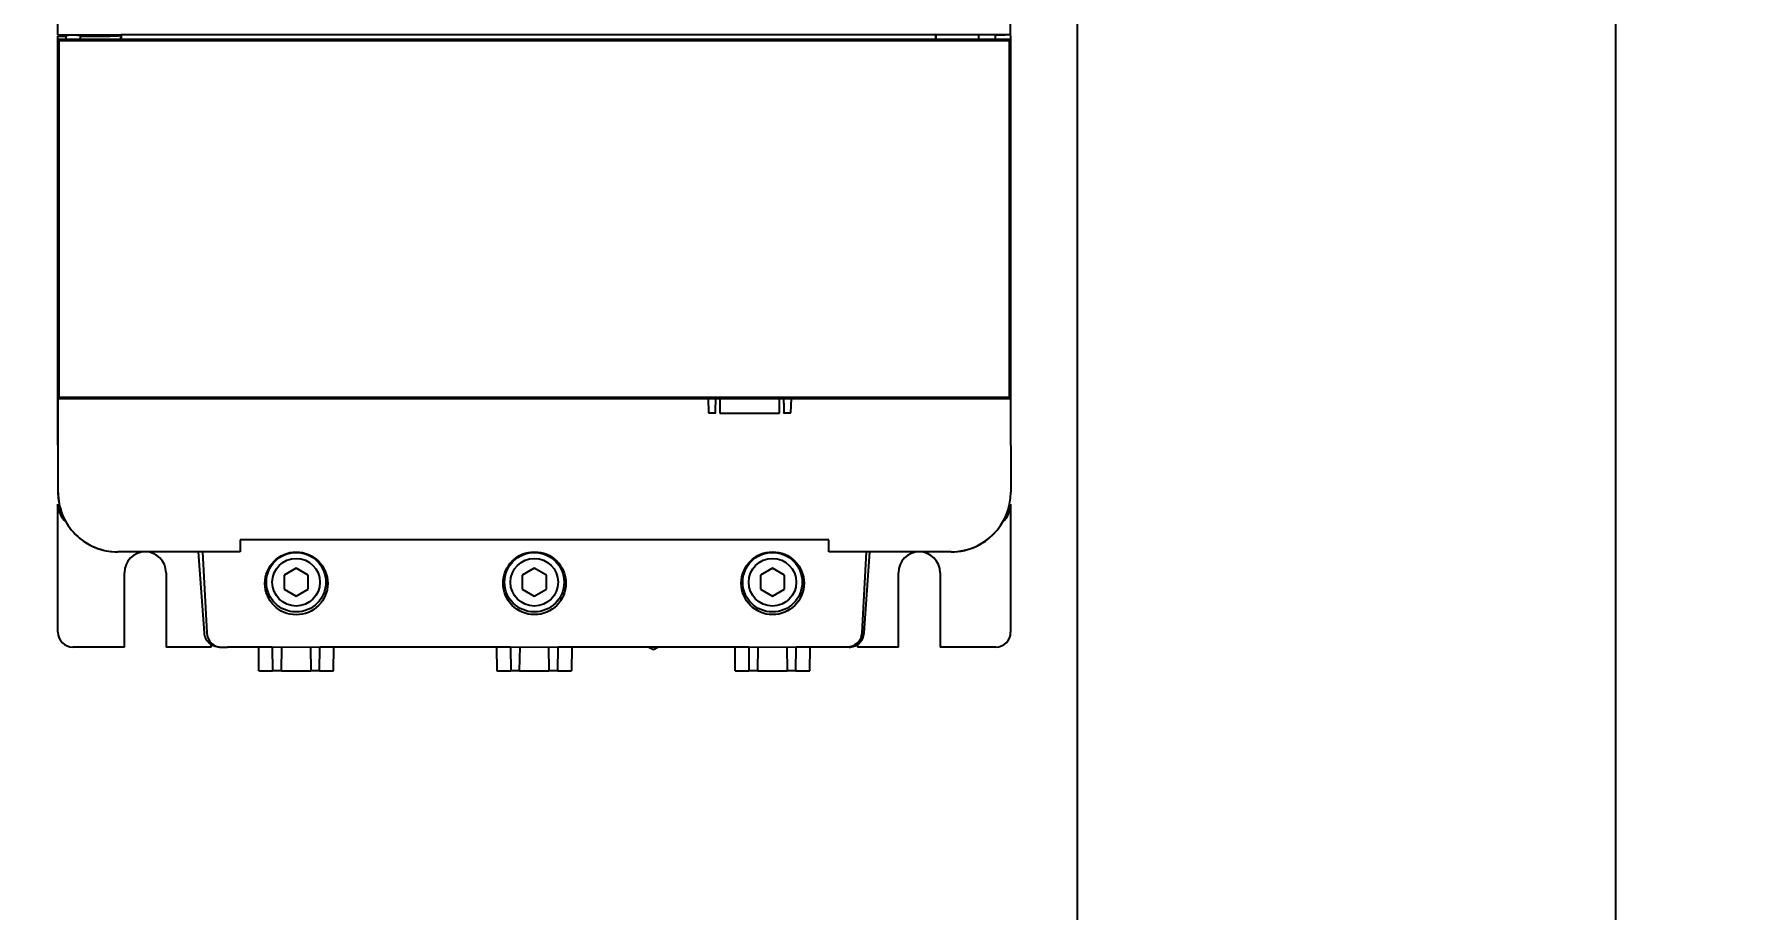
# Model space of a CAD drawing. Header units: inches. Extents: x -1.2 to 16.3, y -13.7 to 34.2.
# Drawn here: x 4.82 to 16.35, y -6.5 to -0.62 of the extents above; entities that cross this region are included whole.
import ezdxf

# ---------------------------------------------------------------- set-up
doc = ezdxf.new("R2010")
doc.units = ezdxf.units.IN
doc.header["$MEASUREMENT"] = 0
doc.layers.add('PSYMS', color=7, linetype='Continuous')
doc.styles.get("Standard").update_dxf_attribs({"font": 'romans.shx'})
doc.dimstyles.get("Standard").update_dxf_attribs({"dimtxt": 0.18, "dimasz": 0.18, "dimexe": 0.18, "dimexo": 0.0625, "dimgap": 0.09, "dimtad": 0, "dimtih": 1, "dimtoh": 1, "dimdec": 4, "dimzin": 0, "dimdsep": 46, "dimtxsty": 'Standard', "dimcen": 0.09, "dimadec": 0, "dimazin": 0, "dimtfac": 1, "dimtdec": 4, "dimtofl": 0, "dimtmove": 0, "dimatfit": 3, "dimfxl": 1, "dimtolj": 1, "dimtzin": 0, "dimarcsym": 0})

# ---------------------------------------------------------------- blocks, each defined once
blk = doc.blocks.new('ATS490D17Y')
at = {"color": 7, "linetype": 'Continuous', "lineweight": 25}
for p, q in [((0.001, 4.274), (0, 9.258)), ((6.401, 4.276), (6.4, 9.259)), ((0.001, 4.274), (6.401, 4.276)), ((0.001, 4.274), (0.001, 4.274)), ((0.001, 4.265), (0.001, 4.265)), ((0.001, 4.242), (0.001, 4.265)), ((0.055, 4.275), (0.055, 4.242)), ((0.155, 4.242), (0.155, 4.27)), ((0.427, 4.274), (0.423, 4.27)), ((0.423, 4.27), (0.423, 4.242)), ((0.488, 4.274), (0.427, 4.274)), ((0.427, 4.274), (0.427, 4.242)), ((5.9, 4.276), (0.488, 4.274)), ((5.901, 4.275), (5.9, 4.276)), ((5.9, 4.244), (5.9, 4.276)), ((6.182, 4.275), (5.901, 4.275)), ((5.901, 4.275), (5.901, 4.244)), ((6.19, 4.275), (6.182, 4.275)), ((6.301, 4.275), (6.19, 4.275)), ((6.19, 4.244), (6.19, 4.275)), ((6.367, 4.275), (6.301, 4.275)), ((6.301, 4.271), (6.301, 4.275)), ((6.301, 4.271), (6.367, 4.275)), ((6.301, 4.244), (6.301, 4.271)), ((6.401, 4.275), (6.367, 4.275)), ((6.401, 4.275), (6.401, 4.276)), ((6.401, 4.27), (6.401, 4.244)), ((6.403, 4.27), (6.403, 1.916)), ((6.401, 4.244), (0.001, 4.242)), ((0.002, 1.828), (0.001, 4.242)), ((0.001, 4.242), (0.01, 4.233)), ((6.392, 4.234), (0.01, 4.233)), ((0.011, 1.837), (0.01, 4.233)), ((6.401, 4.244), (6.392, 4.234)), ((6.392, 4.234), (6.392, 1.838)), ((6.401, 4.244), (6.402, 1.829)), ((0.002, 1.828), (0.011, 1.837)), ((6.402, 1.829), (0.002, 1.828)), ((0.004, 1.2), (0.003, 1.828)), ((0.003, 1.828), (0.003, 1.2)), ((6.392, 1.838), (0.011, 1.837)), ((4.37, 1.831), (4.373, 1.735)), ((4.373, 1.735), (4.423, 1.735)), ((4.45, 1.829), (4.45, 1.732)), ((4.45, 1.732), (4.85, 1.732)), ((4.85, 1.732), (4.85, 1.829)), ((4.876, 1.735), (4.926, 1.735)), ((4.926, 1.735), (4.93, 1.831)), ((6.392, 1.838), (6.402, 1.829)), ((6.403, 1.826), (6.404, 1.201)), ((0.003, 0.26), (0.003, 1.12)), ((6.403, 1.12), (6.403, 0.26)), ((5.182, 0.881), (1.226, 0.88)), ((1.226, 0.88), (1.226, 0.8)), ((5.182, 0.801), (5.182, 0.881)), ((1.226, 0.8), (0.404, 0.8)), ((0.948, 0.8), (0.494, 0.8)), ((0.987, 0.255), (0.948, 0.8)), ((0.974, 0.8), (1.002, 0.255)), ((6.004, 0.801), (5.182, 0.801)), ((5.405, 0.256), (5.434, 0.801)), ((5.419, 0.255), (5.458, 0.801)), ((6.003, 0.8), (5.458, 0.8)), ((0.449, 0.16), (0.449, 0.66)), ((0.729, 0.66), (0.729, 0.16)), ((1.603, 0.69), (1.522, 0.643)), ((1.522, 0.643), (1.522, 0.549)), ((1.684, 0.643), (1.603, 0.69)), ((1.684, 0.549), (1.684, 0.643)), ((3.203, 0.69), (3.122, 0.643)), ((3.122, 0.643), (3.122, 0.549)), ((3.284, 0.643), (3.203, 0.69)), ((3.284, 0.549), (3.284, 0.643)), ((4.803, 0.69), (4.722, 0.643)), ((4.722, 0.643), (4.722, 0.549)), ((4.884, 0.643), (4.803, 0.69)), ((4.884, 0.549), (4.884, 0.643)), ((5.649, 0.16), (5.649, 0.66)), ((5.929, 0.66), (5.929, 0.16)), ((1.522, 0.549), (1.603, 0.503)), ((1.603, 0.503), (1.684, 0.549)), ((3.122, 0.549), (3.203, 0.503)), ((3.203, 0.503), (3.284, 0.549)), ((4.722, 0.549), (4.803, 0.503)), ((4.803, 0.503), (4.884, 0.549)), ((0.449, 0.16), (0.103, 0.16)), ((1.033, 0.16), (0.729, 0.16)), ((1.033, 0.16), (1.033, 0.178)), ((1.088, 0.16), (1.141, 0.16)), ((1.102, 0.16), (5.305, 0.161)), ((1.443, 0.16), (1.141, 0.16)), ((1.141, 0.16), (1.141, 0.16)), ((1.349, 0.16), (1.351, 0)), ((1.443, 0.16), (1.445, 0)), ((1.504, 0), (1.507, 0.16)), ((1.699, 0.16), (1.701, 0)), ((1.76, 0), (1.763, 0.16)), ((3.043, 0.16), (1.763, 0.16)), ((1.854, 0), (1.857, 0.16)), ((2.949, 0.16), (2.951, 0)), ((3.043, 0.16), (3.045, 0)), ((3.104, 0), (3.107, 0.161)), ((3.299, 0.161), (3.301, 0)), ((3.36, 0), (3.363, 0.16)), ((4.643, 0.16), (3.363, 0.16)), ((3.454, 0), (3.457, 0.16)), ((3.979, 0.157), (3.951, 0.16)), ((3.972, 0.16), (4.003, 0.143)), ((4.003, 0.143), (4.033, 0.16)), ((4.054, 0.16), (4.027, 0.157)), ((4.549, 0.16), (4.551, 0)), ((4.643, 0.16), (4.645, 0)), ((4.704, 0), (4.707, 0.161)), ((4.899, 0.161), (4.901, 0)), ((4.96, 0), (4.963, 0.16)), ((5.265, 0.16), (4.963, 0.16)), ((5.054, 0), (5.057, 0.16)), ((5.265, 0.16), (5.265, 0.161)), ((5.317, 0.16), (5.265, 0.16)), ((5.373, 0.178), (5.373, 0.16)), ((5.649, 0.16), (5.373, 0.16)), ((6.303, 0.16), (5.929, 0.16)), ((1.504, 0), (1.445, 0)), ((1.504, 0), (1.701, 0)), ((1.76, 0), (1.701, 0)), ((3.104, 0), (3.045, 0)), ((3.104, 0), (3.301, 0)), ((3.36, 0), (3.301, 0)), ((4.704, 0), (4.645, 0)), ((4.704, 0), (4.901, 0)), ((4.96, 0), (4.901, 0))]:
    blk.add_line(p, q, dxfattribs=at)
for centre, radius in [((1.604, 0.588), 0.211), ((1.603, 0.596), 0.2), ((1.603, 0.596), 0.16), ((3.204, 0.589), 0.211), ((3.203, 0.596), 0.2), ((3.203, 0.596), 0.16), ((4.804, 0.589), 0.211), ((4.803, 0.596), 0.2), ((4.803, 0.596), 0.16)]:
    blk.add_circle(centre, radius, dxfattribs=at)
for centre, radius, start, end in [((0.404, 1.2), 0.4, 180.0131, 270.0131), ((6.004, 1.201), 0.4, 270.0131, 0.0131), ((0.163, 1.12), 0.16, 180, 228.0372), ((6.243, 1.12), 0.16, 311.9628, 0), ((0.589, 0.66), 0.14, 0, 180), ((5.789, 0.66), 0.14, 0, 180), ((0.103, 0.26), 0.1, 180, 270), ((1.102, 0.26), 0.1, 183.0131, 270.0131), ((5.305, 0.261), 0.1, 270.0131, 357.0131), ((6.303, 0.26), 0.1, 270, 0)]:
    blk.add_arc(centre, radius, start, end, dxfattribs=at)
for centre, major_axis, ratio, start_param, end_param in [((0.105, 4.27), (0.318, 0), 0.017455, 4.378687, 4.554258), ((0.105, 4.27), (0.05, 0), 0.017455, 1.16808, 1.973512), ((0.105, 4.27), (0.318, 0), 0.017455, 4.87052, 5.353887), ((0.403, 1.2), (0, 0.4), 0.999848, 1.570796, 3.12264), ((6.003, 1.2), (0, 0.4), 0.999848, 3.141593, 4.034044)]:
    blk.add_ellipse(centre, major_axis=major_axis, ratio=ratio, start_param=start_param, end_param=end_param, dxfattribs=at)
for points, knots in [([(0.086, 4.271), (0.084, 4.271), (0.081, 4.271), (0.078, 4.271), (0.074, 4.271), (0.072, 4.27), (0.069, 4.27), (0.067, 4.27), (0.066, 4.27), (0.064, 4.27), (0.062, 4.27), (0.059, 4.27), (0.057, 4.27), (0.056, 4.27), (0.055, 4.27), (0.055, 4.27), (0.055, 4.27)], [0, 0, 0, 0, 0.077634, 0.149762, 0.216383, 0.277497, 0.333103, 0.3832, 0.427789, 0.466868, 0.500439, 0.663771, 0.74953, 0.873496, 0.943386, 1, 1, 1, 1]), ([(0.155, 4.27), (0.155, 4.27), (0.155, 4.27), (0.154, 4.27), (0.153, 4.27), (0.152, 4.27), (0.15, 4.27), (0.149, 4.27), (0.147, 4.27), (0.144, 4.27), (0.142, 4.27), (0.14, 4.27), (0.137, 4.27), (0.135, 4.271), (0.132, 4.271), (0.13, 4.271), (0.127, 4.271), (0.126, 4.271), (0.125, 4.271)], [0, 0, 0, 0, 0.080158, 0.157962, 0.233413, 0.306509, 0.377251, 0.445638, 0.511671, 0.575349, 0.636673, 0.695642, 0.752256, 0.806515, 0.858419, 0.907968, 0.955161, 1, 1, 1, 1]), ([(0.295, 4.265), (0.298, 4.265), (0.302, 4.266), (0.31, 4.266), (0.317, 4.266), (0.326, 4.266), (0.337, 4.266), (0.349, 4.266), (0.36, 4.267), (0.371, 4.267), (0.381, 4.267), (0.386, 4.267), (0.389, 4.267)], [0, 0, 0, 0, 0.062501, 0.124969, 0.187455, 0.250013, 0.374934, 0.500005, 0.624927, 0.75, 0.874962, 1, 1, 1, 1]), ([(0.389, 4.267), (0.39, 4.267), (0.393, 4.268), (0.397, 4.268), (0.4, 4.268), (0.405, 4.268), (0.41, 4.268), (0.414, 4.269), (0.418, 4.269), (0.421, 4.269), (0.422, 4.27), (0.423, 4.27), (0.423, 4.27)], [0, 0, 0, 0, 0.062502, 0.12497, 0.187458, 0.250016, 0.374938, 0.500009, 0.624932, 0.750004, 0.874965, 1, 1, 1, 1]), ([(4.42, 1.735), (4.42, 1.735), (4.42, 1.734), (4.42, 1.738), (4.421, 1.747), (4.421, 1.764), (4.421, 1.789), (4.422, 1.815), (4.422, 1.827), (4.422, 1.831)], [0, 0, 0, 0, 0.024175, 0.17892, 0.336565, 0.497112, 0.763479, 0.9309, 1, 1, 1, 1]), ([(4.877, 1.831), (4.877, 1.827), (4.878, 1.815), (4.878, 1.789), (4.879, 1.764), (4.879, 1.747), (4.879, 1.738), (4.879, 1.735), (4.879, 1.735), (4.879, 1.736)], [0, 0, 0, 0, 0.069096, 0.236516, 0.502888, 0.663432, 0.821077, 0.975822, 1, 1, 1, 1]), ([(1.088, 0.16), (1.082, 0.16), (1.076, 0.161), (1.063, 0.163), (1.057, 0.165), (1.045, 0.17), (1.039, 0.173), (1.029, 0.179), (1.024, 0.183), (1.014, 0.192), (1.01, 0.197), (1.002, 0.207), (0.999, 0.212), (0.991, 0.23), (0.987, 0.242), (0.987, 0.255)], [0, 0, 0, 0, 0.125, 0.125, 0.25, 0.25, 0.375, 0.375, 0.5, 0.5, 0.625, 0.625, 0.75, 0.75, 1, 1, 1, 1]), ([(5.317, 0.16), (5.323, 0.16), (5.33, 0.161), (5.342, 0.163), (5.348, 0.165), (5.36, 0.17), (5.366, 0.173), (5.377, 0.179), (5.382, 0.183), (5.391, 0.192), (5.395, 0.197), (5.403, 0.207), (5.406, 0.212), (5.412, 0.224), (5.414, 0.23), (5.417, 0.242), (5.418, 0.248), (5.419, 0.255)], [0, 0, 0, 0, 0.125, 0.125, 0.25, 0.25, 0.375, 0.375, 0.5, 0.5, 0.625, 0.625, 0.75, 0.75, 0.875, 0.875, 1, 1, 1, 1]), ([(1.353, 0), (1.354, 0), (1.357, 0), (1.39, 0), (1.427, 0), (1.445, 0)], [0, 0, 0, 0, 0.311182, 0.655591, 1, 1, 1, 1]), ([(1.76, 0), (1.778, 0), (1.816, 0), (1.848, 0), (1.851, 0), (1.853, 0)], [0, 0, 0, 0, 0.344409, 0.688818, 1, 1, 1, 1]), ([(2.952, 0), (2.954, 0), (2.957, 0), (2.99, 0), (3.027, 0), (3.045, 0)], [0, 0, 0, 0, 0.311411, 0.655706, 1, 1, 1, 1]), ([(3.36, 0), (3.378, 0), (3.416, 0), (3.448, 0), (3.451, 0), (3.453, 0)], [0, 0, 0, 0, 0.344524, 0.689048, 1, 1, 1, 1]), ([(4.552, 0), (4.554, 0), (4.557, 0), (4.59, 0), (4.627, 0), (4.645, 0)], [0, 0, 0, 0, 0.311411, 0.655706, 1, 1, 1, 1]), ([(4.96, 0), (4.978, 0), (5.016, 0), (5.048, 0), (5.051, 0), (5.053, 0)], [0, 0, 0, 0, 0.344524, 0.689048, 1, 1, 1, 1])]:
    blk.add_open_spline(points, degree=3, knots=knots, dxfattribs=at)
blk = doc.blocks.new('*D94')
at = {"layer": 'Defpoints', "color": 0, "transparency": 16777216}
for p in [(-0.463, 31.677), (-0.463, -13.323), (15.446, -13.323)]:
    blk.add_point(p, dxfattribs=at)
at = {"layer": 'PSYMS', "color": 0, "lineweight": -2, "transparency": 16777216}
for p, q in [((-0.401, 31.677), (15.626, 31.677)), ((15.446, 31.497), (15.446, 10.455)), ((15.446, -13.143), (15.446, 9.775)), ((-0.401, -13.323), (15.626, -13.323))]:
    blk.add_line(p, q, dxfattribs=at)
at = {"layer": 'PSYMS', "color": 0, "transparency": 16777216}
for points in [[(15.416, 31.497), (15.476, 31.497), (15.446, 31.677)], [(15.416, -13.143), (15.476, -13.143), (15.446, -13.323)]]:
    blk.add_solid(points, dxfattribs=at)
at = {"layer": 'PSYMS', "color": 0, "transparency": 16777216, "insert": (15.446, 10.115), "char_height": 0.5, "attachment_point": 5}
blk.add_mtext('\\A1;45.00', dxfattribs=at)

msp = doc.modelspace()

# ---------------------------------------------------------------- linework, layer by layer
at = {"linetype": 'Continuous'}
msp.add_line((11.827, 29.645), (11.827, -11.292), dxfattribs=at)

# ---------------------------------------------------------------- block references
at = {"layer": 'PSYMS'}
msp.add_blockref('ATS490D17Y', (4.978, -4.894), dxfattribs=at)

# ---------------------------------------------------------------- dimensions: what is measured, and where the dimension line sits
dim = msp.add_linear_dim(base=(15.446, -13.323), p1=(-0.463, 31.677), p2=(-0.463, -13.323), angle=90, dimstyle='Standard', override={"dimtxt": 0.5, "dimdec": 2}, dxfattribs=at)
dim.commit()
dim.dimension.update_dxf_attribs({"geometry": '*D94', "text_midpoint": (15.446, 10.115), "dimtype": 160})

doc.saveas('drawing.dxf')
